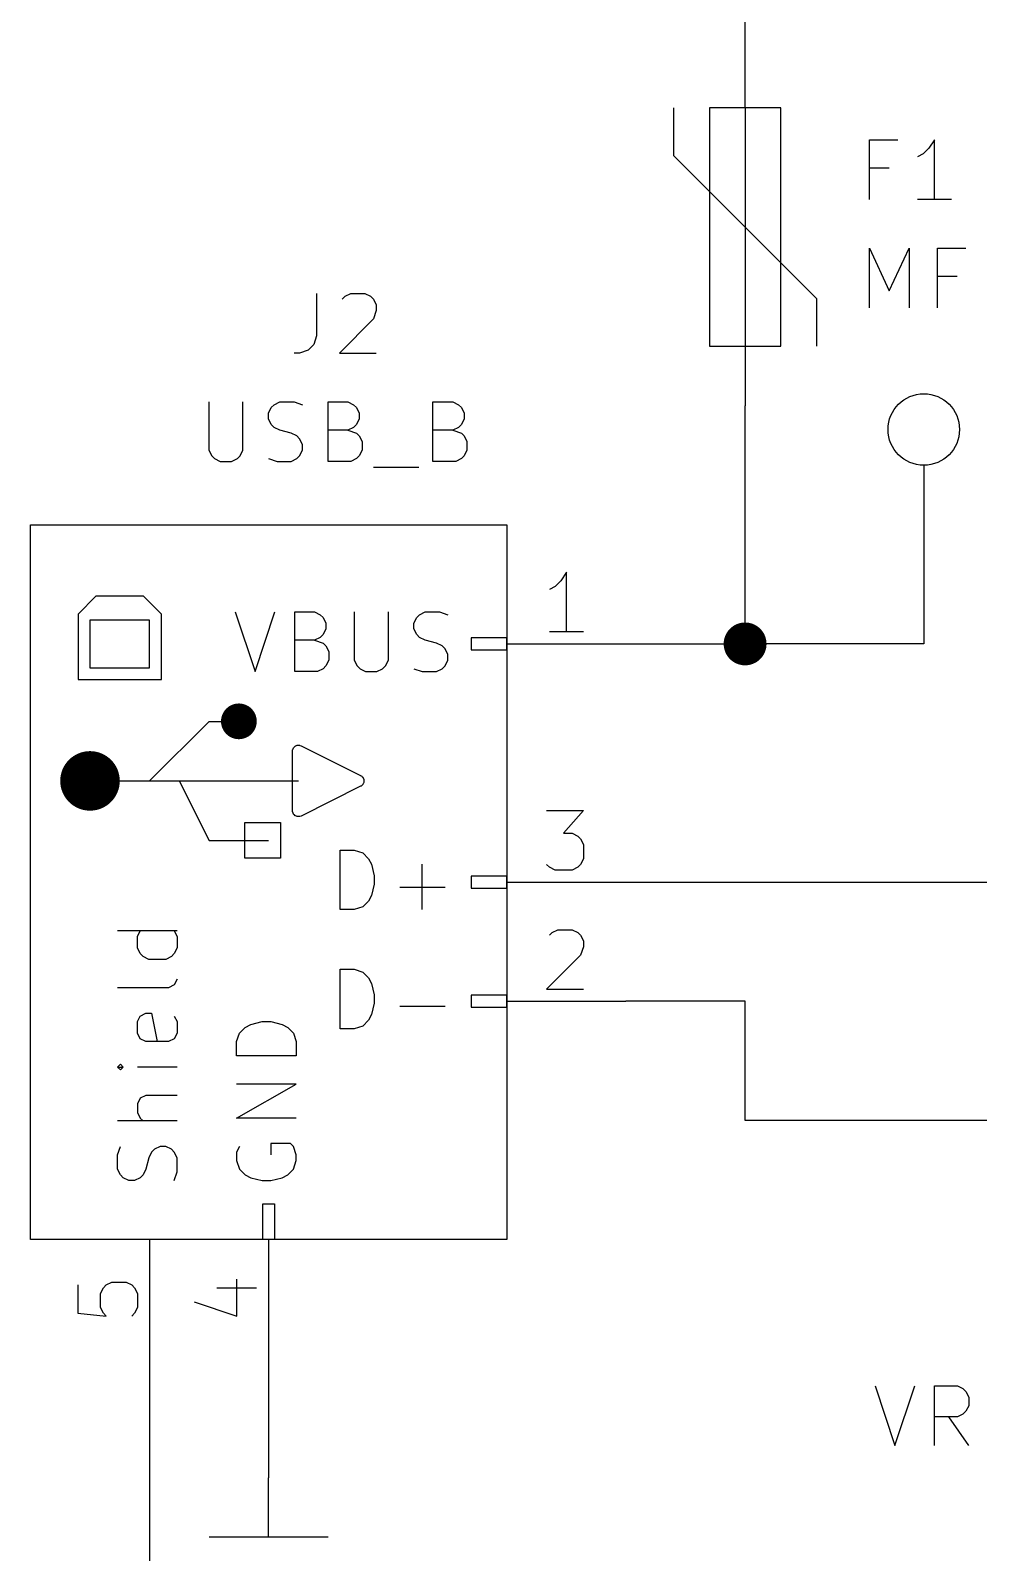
# Model space of a CAD drawing. Extents: x 0.4 to 11.3, y -7.9 to -0.4.
# Drawn here: x 2.65 to 3.446, y -4.813 to -3.535 of the extents above; entities that cross this region are included whole.
import ezdxf

# ---------------------------------------------------------------- set-up
doc = ezdxf.new("R2010")
doc.units = 0
doc.header["$MEASUREMENT"] = 0
for name, color, linetype in [('CYAN2', 4, 'CONTINUOUS'), ('GREEN3', 91, 'CONTINUOUS'), ('LYELLOW', 51, 'CONTINUOUS'), ('RED2', 1, 'CONTINUOUS'), ('RED3', 11, 'CONTINUOUS')]:
    doc.layers.add(name, color=color, linetype=linetype)

msp = doc.modelspace()

# ---------------------------------------------------------------- linework, layer by layer
at = {"layer": 'CYAN2', "linetype": 'CONTINUOUS'}
for p, q in [((3.3543, -3.6768), (3.3543, -3.6268)), ((3.3543, -3.6268), (3.3781, -3.6268)), ((3.3543, -3.6768), (3.3543, -3.6268)), ((3.3543, -3.6268), (3.3781, -3.6268)), ((3.409, -3.6268), (3.4043, -3.6339)), ((3.409, -3.6268), (3.4043, -3.6339)), ((3.409, -3.6768), (3.409, -3.6268)), ((3.409, -3.6768), (3.409, -3.6268)), ((3.3995, -3.6387), (3.3948, -3.6411)), ((3.3995, -3.6387), (3.3948, -3.6411)), ((3.4043, -3.6339), (3.3995, -3.6387)), ((3.4043, -3.6339), (3.3995, -3.6387)), ((3.3709, -3.6506), (3.3543, -3.6506)), ((3.3709, -3.6506), (3.3543, -3.6506)), ((3.4233, -3.6768), (3.3948, -3.6768)), ((3.4233, -3.6768), (3.3948, -3.6768)), ((3.3543, -3.7678), (3.3543, -3.7178)), ((3.3543, -3.7178), (3.3709, -3.7535)), ((3.3543, -3.7678), (3.3543, -3.7178)), ((3.3543, -3.7178), (3.3709, -3.7535)), ((3.3709, -3.7535), (3.3876, -3.7178)), ((3.3709, -3.7535), (3.3876, -3.7178)), ((3.3876, -3.7178), (3.3876, -3.7678)), ((3.3876, -3.7178), (3.3876, -3.7678)), ((3.4114, -3.7678), (3.4114, -3.7178)), ((3.4114, -3.7178), (3.4352, -3.7178)), ((3.4114, -3.7678), (3.4114, -3.7178)), ((3.4114, -3.7178), (3.4352, -3.7178)), ((3.4281, -3.7416), (3.4114, -3.7416)), ((3.4281, -3.7416), (3.4114, -3.7416)), ((2.8903, -3.7558), (2.8903, -3.7915)), ((2.8903, -3.7558), (2.8903, -3.7915)), ((2.9141, -3.7582), (2.9189, -3.7558)), ((2.9141, -3.7582), (2.9189, -3.7558)), ((2.9189, -3.7558), (2.9308, -3.7558)), ((2.9189, -3.7558), (2.9308, -3.7558)), ((2.9308, -3.7558), (2.9356, -3.7582)), ((2.9308, -3.7558), (2.9356, -3.7582)), ((2.9118, -3.7606), (2.9141, -3.7582)), ((2.9118, -3.7606), (2.9141, -3.7582)), ((2.9356, -3.7582), (2.938, -3.7606)), ((2.9356, -3.7582), (2.938, -3.7606)), ((2.938, -3.7606), (2.9403, -3.7653)), ((2.938, -3.7606), (2.9403, -3.7653)), ((2.9403, -3.7653), (2.9403, -3.7701)), ((2.9403, -3.7653), (2.9403, -3.7701)), ((2.938, -3.7772), (2.9094, -3.8058)), ((2.938, -3.7772), (2.9094, -3.8058)), ((2.9403, -3.7701), (2.938, -3.7772)), ((2.9403, -3.7701), (2.938, -3.7772)), ((2.8903, -3.7915), (2.888, -3.7987)), ((2.8903, -3.7915), (2.888, -3.7987)), ((2.876, -3.8058), (2.8713, -3.8058)), ((2.876, -3.8058), (2.8713, -3.8058)), ((2.8832, -3.8034), (2.876, -3.8058)), ((2.8832, -3.8034), (2.876, -3.8058)), ((2.888, -3.7987), (2.8832, -3.8034)), ((2.888, -3.7987), (2.8832, -3.8034)), ((2.9094, -3.8058), (2.9403, -3.8058)), ((2.9094, -3.8058), (2.9403, -3.8058)), ((2.7999, -3.8468), (2.7999, -3.8873)), ((2.7999, -3.8468), (2.7999, -3.8873)), ((2.8284, -3.8873), (2.8284, -3.8468)), ((2.8284, -3.8873), (2.8284, -3.8468)), ((2.8499, -3.8563), (2.8522, -3.8516)), ((2.8499, -3.8563), (2.8522, -3.8516)), ((2.8499, -3.8611), (2.8499, -3.8563)), ((2.8499, -3.8611), (2.8499, -3.8563)), ((2.8522, -3.8516), (2.8546, -3.8492)), ((2.8522, -3.8516), (2.8546, -3.8492)), ((2.8546, -3.8492), (2.8594, -3.8468)), ((2.8546, -3.8492), (2.8594, -3.8468)), ((2.8594, -3.8468), (2.8713, -3.8468)), ((2.8594, -3.8468), (2.8713, -3.8468)), ((2.8713, -3.8468), (2.8784, -3.8492)), ((2.8713, -3.8468), (2.8784, -3.8492)), ((2.8999, -3.8968), (2.8999, -3.8468)), ((2.8999, -3.8468), (2.9165, -3.8468)), ((2.8999, -3.8968), (2.8999, -3.8468)), ((2.8999, -3.8468), (2.9165, -3.8468)), ((2.9165, -3.8468), (2.9213, -3.8492)), ((2.9165, -3.8468), (2.9213, -3.8492)), ((2.9213, -3.8492), (2.9237, -3.8516)), ((2.9213, -3.8492), (2.9237, -3.8516)), ((2.9237, -3.8516), (2.926, -3.8563)), ((2.9237, -3.8516), (2.926, -3.8563)), ((2.926, -3.8563), (2.926, -3.8611)), ((2.926, -3.8563), (2.926, -3.8611)), ((2.9879, -3.8968), (2.9879, -3.8468)), ((2.9879, -3.8468), (3.0046, -3.8468)), ((2.9879, -3.8968), (2.9879, -3.8468)), ((2.9879, -3.8468), (3.0046, -3.8468)), ((3.0046, -3.8468), (3.0094, -3.8492)), ((3.0046, -3.8468), (3.0094, -3.8492)), ((3.0094, -3.8492), (3.0118, -3.8516)), ((3.0094, -3.8492), (3.0118, -3.8516)), ((3.0118, -3.8516), (3.0141, -3.8563)), ((3.0118, -3.8516), (3.0141, -3.8563)), ((3.0141, -3.8563), (3.0141, -3.8611)), ((3.0141, -3.8563), (3.0141, -3.8611)), ((2.8522, -3.8659), (2.8499, -3.8611)), ((2.8522, -3.8659), (2.8499, -3.8611)), ((2.8546, -3.8682), (2.8522, -3.8659)), ((2.8546, -3.8682), (2.8522, -3.8659)), ((2.8594, -3.8706), (2.8546, -3.8682)), ((2.8594, -3.8706), (2.8546, -3.8682)), ((2.8689, -3.873), (2.8594, -3.8706)), ((2.8689, -3.873), (2.8594, -3.8706)), ((2.9165, -3.8706), (2.8999, -3.8706)), ((2.9165, -3.8706), (2.8999, -3.8706)), ((2.9213, -3.8682), (2.9165, -3.8706)), ((2.9213, -3.8682), (2.9165, -3.8706)), ((2.9165, -3.8706), (2.9237, -3.873)), ((2.9165, -3.8706), (2.9237, -3.873)), ((2.9237, -3.8659), (2.9213, -3.8682)), ((2.9237, -3.8659), (2.9213, -3.8682)), ((2.926, -3.8611), (2.9237, -3.8659)), ((2.926, -3.8611), (2.9237, -3.8659)), ((3.0046, -3.8706), (2.9879, -3.8706)), ((3.0046, -3.8706), (2.9879, -3.8706)), ((3.0094, -3.8682), (3.0046, -3.8706)), ((3.0094, -3.8682), (3.0046, -3.8706)), ((3.0046, -3.8706), (3.0118, -3.873)), ((3.0046, -3.8706), (3.0118, -3.873)), ((3.0118, -3.8659), (3.0094, -3.8682)), ((3.0118, -3.8659), (3.0094, -3.8682)), ((3.0141, -3.8611), (3.0118, -3.8659)), ((3.0141, -3.8611), (3.0118, -3.8659)), ((2.8737, -3.8754), (2.8689, -3.873)), ((2.8737, -3.8754), (2.8689, -3.873)), ((2.876, -3.8778), (2.8737, -3.8754)), ((2.876, -3.8778), (2.8737, -3.8754)), ((2.8784, -3.8825), (2.876, -3.8778)), ((2.8784, -3.8825), (2.876, -3.8778)), ((2.8784, -3.8873), (2.8784, -3.8825)), ((2.8784, -3.8873), (2.8784, -3.8825)), ((2.9237, -3.873), (2.926, -3.8754)), ((2.9237, -3.873), (2.926, -3.8754)), ((2.926, -3.8754), (2.9284, -3.8801)), ((2.926, -3.8754), (2.9284, -3.8801)), ((2.9284, -3.8801), (2.9284, -3.8873)), ((2.9284, -3.8801), (2.9284, -3.8873)), ((3.0118, -3.873), (3.0141, -3.8754)), ((3.0118, -3.873), (3.0141, -3.8754)), ((3.0141, -3.8754), (3.0165, -3.8801)), ((3.0141, -3.8754), (3.0165, -3.8801)), ((3.0165, -3.8801), (3.0165, -3.8873)), ((3.0165, -3.8801), (3.0165, -3.8873)), ((2.7999, -3.8873), (2.8022, -3.892)), ((2.7999, -3.8873), (2.8022, -3.892)), ((2.8022, -3.892), (2.8046, -3.8944)), ((2.8022, -3.892), (2.8046, -3.8944)), ((2.8046, -3.8944), (2.8094, -3.8968)), ((2.8046, -3.8944), (2.8094, -3.8968)), ((2.8094, -3.8968), (2.8189, -3.8968)), ((2.8094, -3.8968), (2.8189, -3.8968)), ((2.8189, -3.8968), (2.8237, -3.8944)), ((2.8189, -3.8968), (2.8237, -3.8944)), ((2.8237, -3.8944), (2.826, -3.892)), ((2.8237, -3.8944), (2.826, -3.892)), ((2.826, -3.892), (2.8284, -3.8873)), ((2.826, -3.892), (2.8284, -3.8873)), ((2.8499, -3.8944), (2.857, -3.8968)), ((2.8499, -3.8944), (2.857, -3.8968)), ((2.857, -3.8968), (2.8689, -3.8968)), ((2.857, -3.8968), (2.8689, -3.8968)), ((2.8689, -3.8968), (2.8737, -3.8944)), ((2.8689, -3.8968), (2.8737, -3.8944)), ((2.8737, -3.8944), (2.876, -3.892)), ((2.8737, -3.8944), (2.876, -3.892)), ((2.876, -3.892), (2.8784, -3.8873)), ((2.876, -3.892), (2.8784, -3.8873)), ((2.9189, -3.8968), (2.8999, -3.8968)), ((2.9189, -3.8968), (2.8999, -3.8968)), ((2.9237, -3.8944), (2.9189, -3.8968)), ((2.9237, -3.8944), (2.9189, -3.8968)), ((2.926, -3.892), (2.9237, -3.8944)), ((2.926, -3.892), (2.9237, -3.8944)), ((2.9284, -3.8873), (2.926, -3.892)), ((2.9284, -3.8873), (2.926, -3.892)), ((3.007, -3.8968), (2.9879, -3.8968)), ((3.007, -3.8968), (2.9879, -3.8968)), ((3.0118, -3.8944), (3.007, -3.8968)), ((3.0118, -3.8944), (3.007, -3.8968)), ((3.0141, -3.892), (3.0118, -3.8944)), ((3.0141, -3.892), (3.0118, -3.8944)), ((3.0165, -3.8873), (3.0141, -3.892)), ((3.0165, -3.8873), (3.0141, -3.892)), ((2.938, -3.9016), (2.976, -3.9016)), ((2.938, -3.9016), (2.976, -3.9016)), ((2.8219, -4.0231), (2.8386, -4.0731)), ((2.8219, -4.0231), (2.8386, -4.0731)), ((2.8386, -4.0731), (2.8552, -4.0231)), ((2.8386, -4.0731), (2.8552, -4.0231)), ((2.8719, -4.0731), (2.8719, -4.0231)), ((2.8719, -4.0231), (2.8886, -4.0231)), ((2.8719, -4.0731), (2.8719, -4.0231)), ((2.8719, -4.0231), (2.8886, -4.0231)), ((2.8886, -4.0231), (2.8933, -4.0255)), ((2.8886, -4.0231), (2.8933, -4.0255)), ((2.9219, -4.0231), (2.9219, -4.0636)), ((2.9219, -4.0231), (2.9219, -4.0636)), ((2.9505, -4.0636), (2.9505, -4.0231)), ((2.9505, -4.0636), (2.9505, -4.0231)), ((2.9767, -4.0255), (2.9814, -4.0231)), ((2.9767, -4.0255), (2.9814, -4.0231)), ((2.9814, -4.0231), (2.9933, -4.0231)), ((2.9814, -4.0231), (2.9933, -4.0231)), ((2.9933, -4.0231), (3.0005, -4.0255)), ((2.9933, -4.0231), (3.0005, -4.0255)), ((2.8933, -4.0255), (2.8957, -4.0279)), ((2.8933, -4.0255), (2.8957, -4.0279)), ((2.8957, -4.0279), (2.8981, -4.0327)), ((2.8957, -4.0279), (2.8981, -4.0327)), ((2.8981, -4.0374), (2.8957, -4.0422)), ((2.8981, -4.0374), (2.8957, -4.0422)), ((2.8981, -4.0327), (2.8981, -4.0374)), ((2.8981, -4.0327), (2.8981, -4.0374)), ((2.9719, -4.0327), (2.9743, -4.0279)), ((2.9719, -4.0327), (2.9743, -4.0279)), ((2.9719, -4.0374), (2.9719, -4.0327)), ((2.9719, -4.0374), (2.9719, -4.0327)), ((2.9743, -4.0422), (2.9719, -4.0374)), ((2.9743, -4.0422), (2.9719, -4.0374)), ((2.9743, -4.0279), (2.9767, -4.0255)), ((2.9743, -4.0279), (2.9767, -4.0255)), ((2.8886, -4.0469), (2.8719, -4.0469)), ((2.8886, -4.0469), (2.8719, -4.0469)), ((2.8933, -4.0446), (2.8886, -4.0469)), ((2.8933, -4.0446), (2.8886, -4.0469)), ((2.8886, -4.0469), (2.8957, -4.0493)), ((2.8886, -4.0469), (2.8957, -4.0493)), ((2.8957, -4.0422), (2.8933, -4.0446)), ((2.8957, -4.0422), (2.8933, -4.0446)), ((2.8957, -4.0493), (2.8981, -4.0517)), ((2.8957, -4.0493), (2.8981, -4.0517)), ((2.9767, -4.0446), (2.9743, -4.0422)), ((2.9767, -4.0446), (2.9743, -4.0422)), ((2.9814, -4.0469), (2.9767, -4.0446)), ((2.9814, -4.0469), (2.9767, -4.0446)), ((2.991, -4.0493), (2.9814, -4.0469)), ((2.991, -4.0493), (2.9814, -4.0469)), ((2.9957, -4.0517), (2.991, -4.0493)), ((2.9957, -4.0517), (2.991, -4.0493)), ((2.8981, -4.0517), (2.9005, -4.0565)), ((2.8981, -4.0517), (2.9005, -4.0565)), ((2.9005, -4.0565), (2.9005, -4.0636)), ((2.9005, -4.0565), (2.9005, -4.0636)), ((2.9981, -4.0541), (2.9957, -4.0517)), ((2.9981, -4.0541), (2.9957, -4.0517)), ((3.0005, -4.0588), (2.9981, -4.0541)), ((3.0005, -4.0588), (2.9981, -4.0541)), ((3.0005, -4.0636), (3.0005, -4.0588)), ((3.0005, -4.0636), (3.0005, -4.0588)), ((2.8909, -4.0731), (2.8719, -4.0731)), ((2.8909, -4.0731), (2.8719, -4.0731)), ((2.8957, -4.0708), (2.8909, -4.0731)), ((2.8957, -4.0708), (2.8909, -4.0731)), ((2.8981, -4.0684), (2.8957, -4.0708)), ((2.8981, -4.0684), (2.8957, -4.0708)), ((2.9005, -4.0636), (2.8981, -4.0684)), ((2.9005, -4.0636), (2.8981, -4.0684)), ((2.9219, -4.0636), (2.9243, -4.0684)), ((2.9219, -4.0636), (2.9243, -4.0684)), ((2.9243, -4.0684), (2.9267, -4.0708)), ((2.9243, -4.0684), (2.9267, -4.0708)), ((2.9267, -4.0708), (2.9314, -4.0731)), ((2.9267, -4.0708), (2.9314, -4.0731)), ((2.9314, -4.0731), (2.9409, -4.0731)), ((2.9314, -4.0731), (2.9409, -4.0731)), ((2.9409, -4.0731), (2.9457, -4.0708)), ((2.9409, -4.0731), (2.9457, -4.0708)), ((2.9457, -4.0708), (2.9481, -4.0684)), ((2.9457, -4.0708), (2.9481, -4.0684)), ((2.9481, -4.0684), (2.9505, -4.0636)), ((2.9481, -4.0684), (2.9505, -4.0636)), ((2.9719, -4.0708), (2.979, -4.0731)), ((2.9719, -4.0708), (2.979, -4.0731)), ((2.979, -4.0731), (2.991, -4.0731)), ((2.979, -4.0731), (2.991, -4.0731)), ((2.991, -4.0731), (2.9957, -4.0708)), ((2.991, -4.0731), (2.9957, -4.0708)), ((2.9957, -4.0708), (2.9981, -4.0684)), ((2.9957, -4.0708), (2.9981, -4.0684)), ((2.9981, -4.0684), (3.0005, -4.0636)), ((2.9981, -4.0684), (3.0005, -4.0636)), ((2.91, -4.2731), (2.91, -4.2231)), ((2.91, -4.2231), (2.9219, -4.2231)), ((2.91, -4.2731), (2.91, -4.2231)), ((2.91, -4.2231), (2.9219, -4.2231)), ((2.9219, -4.2231), (2.929, -4.2255)), ((2.9219, -4.2231), (2.929, -4.2255)), ((2.929, -4.2255), (2.9338, -4.2303)), ((2.929, -4.2255), (2.9338, -4.2303)), ((2.9338, -4.2303), (2.9362, -4.235)), ((2.9338, -4.2303), (2.9362, -4.235)), ((2.9362, -4.235), (2.9386, -4.2446)), ((2.9362, -4.235), (2.9386, -4.2446)), ((2.979, -4.2731), (2.979, -4.235)), ((2.979, -4.2731), (2.979, -4.235)), ((2.9386, -4.2517), (2.9362, -4.2612)), ((2.9386, -4.2517), (2.9362, -4.2612)), ((2.9386, -4.2446), (2.9386, -4.2517)), ((2.9386, -4.2446), (2.9386, -4.2517)), ((2.96, -4.2541), (2.9981, -4.2541)), ((2.96, -4.2541), (2.9981, -4.2541)), ((2.9338, -4.266), (2.929, -4.2708)), ((2.9338, -4.266), (2.929, -4.2708)), ((2.9362, -4.2612), (2.9338, -4.266)), ((2.9362, -4.2612), (2.9338, -4.266)), ((2.9219, -4.2731), (2.91, -4.2731)), ((2.9219, -4.2731), (2.91, -4.2731)), ((2.929, -4.2708), (2.9219, -4.2731)), ((2.929, -4.2708), (2.9219, -4.2731)), ((2.7731, -4.291), (2.7231, -4.291)), ((2.7731, -4.291), (2.7231, -4.291)), ((2.7398, -4.2957), (2.7422, -4.291)), ((2.7398, -4.2957), (2.7422, -4.291)), ((2.7708, -4.291), (2.7731, -4.2957)), ((2.7708, -4.291), (2.7731, -4.2957)), ((2.7398, -4.3052), (2.7398, -4.2957)), ((2.7398, -4.3052), (2.7398, -4.2957)), ((2.7422, -4.31), (2.7398, -4.3052)), ((2.7422, -4.31), (2.7398, -4.3052)), ((2.7731, -4.3052), (2.7708, -4.31)), ((2.7731, -4.3052), (2.7708, -4.31)), ((2.7731, -4.2957), (2.7731, -4.3052)), ((2.7731, -4.2957), (2.7731, -4.3052)), ((2.7446, -4.3124), (2.7422, -4.31)), ((2.7446, -4.3124), (2.7422, -4.31)), ((2.7493, -4.3148), (2.7446, -4.3124)), ((2.7493, -4.3148), (2.7446, -4.3124)), ((2.7636, -4.3148), (2.7493, -4.3148)), ((2.7636, -4.3148), (2.7493, -4.3148)), ((2.7684, -4.3124), (2.7636, -4.3148)), ((2.7684, -4.3124), (2.7636, -4.3148)), ((2.7708, -4.31), (2.7684, -4.3124)), ((2.7708, -4.31), (2.7684, -4.3124)), ((2.7731, -4.3314), (2.7708, -4.3362)), ((2.7731, -4.3314), (2.7708, -4.3362)), ((2.91, -4.3731), (2.91, -4.3231)), ((2.91, -4.3231), (2.9219, -4.3231)), ((2.91, -4.3731), (2.91, -4.3231)), ((2.91, -4.3231), (2.9219, -4.3231)), ((2.9219, -4.3231), (2.929, -4.3255)), ((2.9219, -4.3231), (2.929, -4.3255)), ((2.929, -4.3255), (2.9338, -4.3303)), ((2.929, -4.3255), (2.9338, -4.3303)), ((2.9338, -4.3303), (2.9362, -4.335)), ((2.9338, -4.3303), (2.9362, -4.335)), ((2.766, -4.3386), (2.7231, -4.3386)), ((2.766, -4.3386), (2.7231, -4.3386)), ((2.7708, -4.3362), (2.766, -4.3386)), ((2.7708, -4.3362), (2.766, -4.3386)), ((2.9362, -4.335), (2.9386, -4.3446)), ((2.9362, -4.335), (2.9386, -4.3446)), ((2.9386, -4.3517), (2.9362, -4.3612)), ((2.9386, -4.3517), (2.9362, -4.3612)), ((2.9386, -4.3446), (2.9386, -4.3517)), ((2.9386, -4.3446), (2.9386, -4.3517)), ((2.96, -4.3541), (2.9981, -4.3541)), ((2.96, -4.3541), (2.9981, -4.3541)), ((2.7398, -4.3671), (2.7422, -4.3624)), ((2.7398, -4.3671), (2.7422, -4.3624)), ((2.7398, -4.3767), (2.7398, -4.3671)), ((2.7398, -4.3767), (2.7398, -4.3671)), ((2.7422, -4.3624), (2.7469, -4.36)), ((2.7422, -4.3624), (2.7469, -4.36)), ((2.7469, -4.36), (2.7517, -4.36)), ((2.7469, -4.36), (2.7517, -4.36)), ((2.7517, -4.36), (2.7565, -4.3838)), ((2.7517, -4.36), (2.7565, -4.3838)), ((2.7708, -4.3624), (2.7731, -4.3671)), ((2.7708, -4.3624), (2.7731, -4.3671)), ((2.7731, -4.3671), (2.7731, -4.3767)), ((2.7731, -4.3671), (2.7731, -4.3767)), ((2.8303, -4.3719), (2.835, -4.3695)), ((2.8303, -4.3719), (2.835, -4.3695)), ((2.835, -4.3695), (2.8446, -4.3671)), ((2.835, -4.3695), (2.8446, -4.3671)), ((2.8446, -4.3671), (2.8517, -4.3671)), ((2.8446, -4.3671), (2.8517, -4.3671)), ((2.8517, -4.3671), (2.8612, -4.3695)), ((2.8517, -4.3671), (2.8612, -4.3695)), ((2.8612, -4.3695), (2.866, -4.3719)), ((2.8612, -4.3695), (2.866, -4.3719)), ((2.9338, -4.366), (2.929, -4.3708)), ((2.9338, -4.366), (2.929, -4.3708)), ((2.9362, -4.3612), (2.9338, -4.366)), ((2.9362, -4.3612), (2.9338, -4.366)), ((2.7422, -4.3814), (2.7398, -4.3767)), ((2.7422, -4.3814), (2.7398, -4.3767)), ((2.7469, -4.3838), (2.7422, -4.3814)), ((2.7469, -4.3838), (2.7422, -4.3814)), ((2.7708, -4.3814), (2.766, -4.3838)), ((2.7708, -4.3814), (2.766, -4.3838)), ((2.7731, -4.3767), (2.7708, -4.3814)), ((2.7731, -4.3767), (2.7708, -4.3814)), ((2.8231, -4.3838), (2.8255, -4.3767)), ((2.8231, -4.3838), (2.8255, -4.3767)), ((2.8255, -4.3767), (2.8303, -4.3719)), ((2.8255, -4.3767), (2.8303, -4.3719)), ((2.866, -4.3719), (2.8708, -4.3767)), ((2.866, -4.3719), (2.8708, -4.3767)), ((2.8708, -4.3767), (2.8731, -4.3838)), ((2.8708, -4.3767), (2.8731, -4.3838)), ((2.9219, -4.3731), (2.91, -4.3731)), ((2.9219, -4.3731), (2.91, -4.3731)), ((2.929, -4.3708), (2.9219, -4.3731)), ((2.929, -4.3708), (2.9219, -4.3731)), ((2.766, -4.3838), (2.7469, -4.3838)), ((2.766, -4.3838), (2.7469, -4.3838)), ((2.8231, -4.3957), (2.8231, -4.3838)), ((2.8231, -4.3957), (2.8231, -4.3838)), ((2.8731, -4.3838), (2.8731, -4.3957)), ((2.8731, -4.3838), (2.8731, -4.3957)), ((2.7255, -4.4029), (2.7231, -4.4052)), ((2.7255, -4.4029), (2.7231, -4.4052)), ((2.7231, -4.4052), (2.7255, -4.4076)), ((2.7231, -4.4052), (2.7279, -4.4052)), ((2.7231, -4.4052), (2.7255, -4.4076)), ((2.7231, -4.4052), (2.7279, -4.4052)), ((2.7279, -4.4052), (2.7255, -4.4029)), ((2.7279, -4.4052), (2.7255, -4.4029)), ((2.7255, -4.4076), (2.7279, -4.4052)), ((2.7255, -4.4076), (2.7279, -4.4052)), ((2.7731, -4.4052), (2.7398, -4.4052)), ((2.7731, -4.4052), (2.7398, -4.4052)), ((2.8731, -4.3957), (2.8231, -4.3957)), ((2.8731, -4.3957), (2.8231, -4.3957)), ((2.8231, -4.4481), (2.8731, -4.4195)), ((2.8731, -4.4195), (2.8231, -4.4195)), ((2.8231, -4.4481), (2.8731, -4.4195)), ((2.8731, -4.4195), (2.8231, -4.4195)), ((2.7422, -4.4314), (2.7398, -4.4362)), ((2.7422, -4.4314), (2.7398, -4.4362)), ((2.7469, -4.429), (2.7422, -4.4314)), ((2.7469, -4.429), (2.7422, -4.4314)), ((2.7731, -4.429), (2.7469, -4.429)), ((2.7731, -4.429), (2.7469, -4.429)), ((2.7398, -4.4362), (2.7398, -4.4433)), ((2.7398, -4.4362), (2.7398, -4.4433)), ((2.7398, -4.4433), (2.7422, -4.4481)), ((2.7398, -4.4433), (2.7422, -4.4481)), ((2.7731, -4.4505), (2.7231, -4.4505)), ((2.7731, -4.4505), (2.7231, -4.4505)), ((2.7422, -4.4481), (2.7446, -4.4505)), ((2.7422, -4.4481), (2.7446, -4.4505)), ((2.8731, -4.4481), (2.8231, -4.4481)), ((2.8731, -4.4481), (2.8231, -4.4481)), ((2.7231, -4.479), (2.7255, -4.4719)), ((2.7231, -4.479), (2.7255, -4.4719)), ((2.7588, -4.4719), (2.7541, -4.4743)), ((2.7588, -4.4719), (2.7541, -4.4743)), ((2.7636, -4.4719), (2.7588, -4.4719)), ((2.7636, -4.4719), (2.7588, -4.4719)), ((2.7684, -4.4743), (2.7636, -4.4719)), ((2.7684, -4.4743), (2.7636, -4.4719)), ((2.8255, -4.4719), (2.8231, -4.4767)), ((2.8255, -4.4719), (2.8231, -4.4767)), ((2.8684, -4.4695), (2.8517, -4.4695)), ((2.8517, -4.4695), (2.8517, -4.479)), ((2.8684, -4.4695), (2.8517, -4.4695)), ((2.8517, -4.4695), (2.8517, -4.479)), ((2.8708, -4.4719), (2.8684, -4.4695)), ((2.8708, -4.4719), (2.8684, -4.4695)), ((2.8731, -4.479), (2.8708, -4.4719)), ((2.8731, -4.479), (2.8708, -4.4719)), ((2.7231, -4.4909), (2.7231, -4.479)), ((2.7231, -4.4909), (2.7231, -4.479)), ((2.7493, -4.4814), (2.7469, -4.4909)), ((2.7493, -4.4814), (2.7469, -4.4909)), ((2.7517, -4.4767), (2.7493, -4.4814)), ((2.7517, -4.4767), (2.7493, -4.4814)), ((2.7541, -4.4743), (2.7517, -4.4767)), ((2.7541, -4.4743), (2.7517, -4.4767)), ((2.7708, -4.4767), (2.7684, -4.4743)), ((2.7708, -4.4767), (2.7684, -4.4743)), ((2.7731, -4.4814), (2.7708, -4.4767)), ((2.7731, -4.4814), (2.7708, -4.4767)), ((2.7731, -4.4933), (2.7731, -4.4814)), ((2.7731, -4.4933), (2.7731, -4.4814)), ((2.8231, -4.4767), (2.8231, -4.4838)), ((2.8231, -4.4767), (2.8231, -4.4838)), ((2.8231, -4.4838), (2.8255, -4.4909)), ((2.8231, -4.4838), (2.8255, -4.4909)), ((2.8708, -4.4909), (2.8731, -4.4838)), ((2.8708, -4.4909), (2.8731, -4.4838)), ((2.8731, -4.4838), (2.8731, -4.479)), ((2.8731, -4.4838), (2.8731, -4.479)), ((2.7255, -4.4957), (2.7231, -4.4909)), ((2.7255, -4.4957), (2.7231, -4.4909)), ((2.7279, -4.4981), (2.7255, -4.4957)), ((2.7279, -4.4981), (2.7255, -4.4957)), ((2.7446, -4.4957), (2.7422, -4.4981)), ((2.7446, -4.4957), (2.7422, -4.4981)), ((2.7469, -4.4909), (2.7446, -4.4957)), ((2.7469, -4.4909), (2.7446, -4.4957)), ((2.7708, -4.5005), (2.7731, -4.4933)), ((2.7708, -4.5005), (2.7731, -4.4933)), ((2.8255, -4.4909), (2.8303, -4.4957)), ((2.8255, -4.4909), (2.8303, -4.4957)), ((2.8303, -4.4957), (2.835, -4.4981)), ((2.8303, -4.4957), (2.835, -4.4981)), ((2.8612, -4.4981), (2.866, -4.4957)), ((2.8612, -4.4981), (2.866, -4.4957)), ((2.866, -4.4957), (2.8708, -4.4909)), ((2.866, -4.4957), (2.8708, -4.4909)), ((2.7327, -4.5005), (2.7279, -4.4981)), ((2.7327, -4.5005), (2.7279, -4.4981)), ((2.7374, -4.5005), (2.7327, -4.5005)), ((2.7374, -4.5005), (2.7327, -4.5005)), ((2.7422, -4.4981), (2.7374, -4.5005)), ((2.7422, -4.4981), (2.7374, -4.5005)), ((2.835, -4.4981), (2.8446, -4.5005)), ((2.835, -4.4981), (2.8446, -4.5005)), ((2.8446, -4.5005), (2.8517, -4.5005)), ((2.8446, -4.5005), (2.8517, -4.5005)), ((2.8517, -4.5005), (2.8612, -4.4981)), ((2.8517, -4.5005), (2.8612, -4.4981)), ((3.3591, -4.6728), (3.3758, -4.7228)), ((3.3591, -4.6728), (3.3758, -4.7228)), ((3.3758, -4.7228), (3.3925, -4.6728)), ((3.3758, -4.7228), (3.3925, -4.6728)), ((3.4091, -4.7228), (3.4091, -4.6728)), ((3.4091, -4.6728), (3.4282, -4.6728)), ((3.4091, -4.7228), (3.4091, -4.6728)), ((3.4091, -4.6728), (3.4282, -4.6728)), ((3.4282, -4.6728), (3.4329, -4.6752)), ((3.4282, -4.6728), (3.4329, -4.6752)), ((3.4329, -4.6752), (3.4353, -4.6776)), ((3.4329, -4.6752), (3.4353, -4.6776)), ((3.4353, -4.6776), (3.4377, -4.6823)), ((3.4353, -4.6776), (3.4377, -4.6823)), ((3.4377, -4.6895), (3.4353, -4.6942)), ((3.4377, -4.6895), (3.4353, -4.6942)), ((3.4377, -4.6823), (3.4377, -4.6895)), ((3.4377, -4.6823), (3.4377, -4.6895)), ((3.4282, -4.699), (3.4091, -4.699)), ((3.4282, -4.699), (3.4091, -4.699)), ((3.4377, -4.7228), (3.421, -4.699)), ((3.4377, -4.7228), (3.421, -4.699)), ((3.4329, -4.6966), (3.4282, -4.699)), ((3.4329, -4.6966), (3.4282, -4.699)), ((3.4353, -4.6942), (3.4329, -4.6966)), ((3.4353, -4.6942), (3.4329, -4.6966))]:
    msp.add_line(p, q, dxfattribs=at)
at = {"layer": 'GREEN3', "linetype": 'CONTINUOUS'}
for p, q in [((3.25, -3.55), (3.25, -3.5)), ((3.25, -4.05), (3.25, -3.85)), ((3.4, -4), (3.4, -4.05)), ((3.15, -4.05), (3.25, -4.05)), ((3.4, -4.05), (3.25, -4.05)), ((3.15, -4.25), (3.6, -4.25)), ((3.25, -4.35), (3.15, -4.35)), ((3.25, -4.45), (3.25, -4.35)), ((3.95, -4.45), (3.25, -4.45)), ((2.75, -4.65), (2.75, -4.95)), ((2.85, -4.65), (2.85, -4.75))]:
    msp.add_line(p, q, dxfattribs=at)
at = {"layer": 'GREEN3', "const_width": 0.018}
msp.add_lwpolyline([(3.241, -4.05, 1), (3.259, -4.05, 1)], format="xyb", close=True, dxfattribs=at)
at = {"layer": 'LYELLOW', "linetype": 'CONTINUOUS'}
for p, q in [((2.65, -4.55), (2.65, -3.95)), ((2.65, -3.95), (3.05, -3.95)), ((3.05, -3.95), (3.05, -4.55)), ((3.05, -4.55), (2.65, -4.55))]:
    msp.add_line(p, q, dxfattribs=at)
at = {"layer": 'RED2', "linetype": 'CONTINUOUS'}
for p, q in [((3.25, -3.6), (3.25, -3.55)), ((3.25, -3.6), (3.25, -3.55)), ((3.19, -3.6), (3.19, -3.64)), ((3.22, -3.6), (3.22, -3.8)), ((3.28, -3.6), (3.22, -3.6)), ((3.25, -3.6), (3.25, -3.8)), ((3.28, -3.8), (3.28, -3.6)), ((3.19, -3.64), (3.31, -3.76)), ((3.31, -3.76), (3.31, -3.8)), ((3.22, -3.8), (3.28, -3.8)), ((3.25, -3.8), (3.25, -3.85)), ((3.25, -3.8), (3.25, -3.85)), ((3.4, -3.9), (3.4, -4)), ((3.4, -3.9), (3.4, -4)), ((2.65, -4.55), (2.65, -3.95)), ((2.65, -3.95), (3.05, -3.95)), ((3.05, -3.95), (3.05, -4.55)), ((2.705, -4.01), (2.69, -4.025)), ((2.745, -4.01), (2.705, -4.01)), ((2.76, -4.025), (2.745, -4.01)), ((2.69, -4.025), (2.69, -4.08)), ((2.76, -4.08), (2.76, -4.025)), ((2.7, -4.03), (2.7, -4.07)), ((2.75, -4.03), (2.7, -4.03)), ((2.75, -4.07), (2.75, -4.03)), ((3.05, -4.045), (3.02, -4.045)), ((3.02, -4.045), (3.02, -4.055)), ((3.05, -4.055), (3.05, -4.045)), ((3.05, -4.05), (3.15, -4.05)), ((3.05, -4.05), (3.15, -4.05)), ((3.02, -4.055), (3.05, -4.055)), ((2.7, -4.07), (2.75, -4.07)), ((2.69, -4.08), (2.76, -4.08)), ((2.75, -4.165), (2.8, -4.115)), ((2.8, -4.115), (2.825, -4.115)), ((2.87, -4.14), (2.8701, -4.139)), ((2.87, -4.19), (2.87, -4.14)), ((2.8701, -4.139), (2.8702, -4.1389)), ((2.8702, -4.1387), (2.8705, -4.138)), ((2.8702, -4.1389), (2.8702, -4.1387)), ((2.8705, -4.138), (2.8708, -4.1372)), ((2.8708, -4.1372), (2.871, -4.1371)), ((2.871, -4.1369), (2.8717, -4.1364)), ((2.871, -4.1371), (2.871, -4.1369)), ((2.8717, -4.1364), (2.8722, -4.1358)), ((2.8722, -4.1358), (2.8724, -4.1358)), ((2.8724, -4.1358), (2.8725, -4.1357)), ((2.8725, -4.1357), (2.8733, -4.1354)), ((2.8733, -4.1354), (2.874, -4.1351)), ((2.874, -4.1351), (2.8742, -4.1351)), ((2.8742, -4.1351), (2.8744, -4.135)), ((2.8744, -4.135), (2.8752, -4.1351)), ((2.8752, -4.1351), (2.876, -4.1351)), ((2.876, -4.1351), (2.8761, -4.1352)), ((2.8761, -4.1352), (2.8763, -4.1352)), ((2.8763, -4.1352), (2.8772, -4.1355)), ((2.8772, -4.1355), (2.9272, -4.1605)), ((2.725, -4.165), (2.75, -4.165)), ((2.75, -4.165), (2.775, -4.165)), ((2.775, -4.165), (2.875, -4.165)), ((2.775, -4.165), (2.8, -4.215)), ((2.9272, -4.1605), (2.9274, -4.1606)), ((2.9274, -4.1606), (2.9275, -4.1607)), ((2.9275, -4.1607), (2.9276, -4.1607)), ((2.9276, -4.1607), (2.9281, -4.161)), ((2.9281, -4.161), (2.9285, -4.1615)), ((2.9285, -4.1615), (2.929, -4.1619)), ((2.929, -4.1619), (2.9291, -4.1623)), ((2.9291, -4.1623), (2.9293, -4.1625)), ((2.9293, -4.1625), (2.9295, -4.1631)), ((2.9295, -4.1631), (2.9298, -4.1637)), ((2.9298, -4.1637), (2.9298, -4.164)), ((2.9298, -4.164), (2.93, -4.1644)), ((2.93, -4.1656), (2.9298, -4.166)), ((2.93, -4.1644), (2.9299, -4.165)), ((2.9299, -4.165), (2.93, -4.1656)), ((2.9272, -4.1695), (2.8772, -4.1945)), ((2.9274, -4.1694), (2.9272, -4.1695)), ((2.9275, -4.1693), (2.9274, -4.1694)), ((2.9276, -4.1693), (2.9275, -4.1693)), ((2.9281, -4.169), (2.9276, -4.1693)), ((2.9285, -4.1685), (2.9281, -4.169)), ((2.929, -4.1681), (2.9285, -4.1685)), ((2.9291, -4.1677), (2.929, -4.1681)), ((2.9293, -4.1675), (2.9291, -4.1677)), ((2.9295, -4.1669), (2.9293, -4.1675)), ((2.9298, -4.1663), (2.9295, -4.1669)), ((2.9298, -4.166), (2.9298, -4.1663)), ((2.8701, -4.191), (2.87, -4.19)), ((2.8702, -4.1911), (2.8701, -4.191)), ((2.8702, -4.1913), (2.8702, -4.1911)), ((2.83, -4.23), (2.83, -4.2)), ((2.83, -4.2), (2.86, -4.2)), ((2.86, -4.2), (2.86, -4.23)), ((2.8705, -4.192), (2.8702, -4.1913)), ((2.8708, -4.1928), (2.8705, -4.192)), ((2.871, -4.1929), (2.8708, -4.1928)), ((2.871, -4.1931), (2.871, -4.1929)), ((2.8717, -4.1936), (2.871, -4.1931)), ((2.8722, -4.1942), (2.8717, -4.1936)), ((2.8724, -4.1942), (2.8722, -4.1942)), ((2.8725, -4.1943), (2.8724, -4.1942)), ((2.8733, -4.1946), (2.8725, -4.1943)), ((2.874, -4.1949), (2.8733, -4.1946)), ((2.8742, -4.1949), (2.874, -4.1949)), ((2.8744, -4.195), (2.8742, -4.1949)), ((2.8752, -4.1949), (2.8744, -4.195)), ((2.876, -4.1949), (2.8752, -4.1949)), ((2.8761, -4.1948), (2.876, -4.1949)), ((2.8763, -4.1948), (2.8761, -4.1948)), ((2.8772, -4.1945), (2.8763, -4.1948)), ((2.8, -4.215), (2.85, -4.215)), ((2.86, -4.23), (2.83, -4.23)), ((3.05, -4.245), (3.02, -4.245)), ((3.02, -4.245), (3.02, -4.255)), ((3.02, -4.255), (3.05, -4.255)), ((3.05, -4.255), (3.05, -4.245)), ((3.05, -4.25), (3.15, -4.25)), ((3.05, -4.25), (3.15, -4.25)), ((3.05, -4.345), (3.02, -4.345)), ((3.02, -4.345), (3.02, -4.355)), ((3.02, -4.355), (3.05, -4.355)), ((3.05, -4.355), (3.05, -4.345)), ((3.05, -4.35), (3.15, -4.35)), ((3.05, -4.35), (3.15, -4.35)), ((2.845, -4.55), (2.845, -4.52)), ((2.845, -4.52), (2.855, -4.52)), ((2.855, -4.52), (2.855, -4.55)), ((3.05, -4.55), (2.65, -4.55)), ((2.75, -4.55), (2.75, -4.65)), ((2.75, -4.55), (2.75, -4.65)), ((2.855, -4.55), (2.845, -4.55)), ((2.85, -4.55), (2.85, -4.65)), ((2.85, -4.55), (2.85, -4.65)), ((2.85, -4.8), (2.85, -4.75)), ((2.9, -4.8), (2.8, -4.8))]:
    msp.add_line(p, q, dxfattribs=at)
at = {"layer": 'RED2'}
for points, const_width in [([(2.8175, -4.115, 1), (2.8325, -4.115, 1)], 0.015), ([(2.6875, -4.165, 1), (2.7125, -4.165, 1)], 0.025)]:
    msp.add_lwpolyline(points, format="xyb", close=True, dxfattribs=dict(at, const_width=const_width))
msp.add_circle((3.4, -3.87), 0.03, dxfattribs=at)
at = {"layer": 'RED3', "linetype": 'CONTINUOUS'}
for p, q in [((3.0952, -3.997), (3.0905, -4.0018)), ((3.0952, -3.997), (3.0905, -4.0018)), ((3.1, -3.9899), (3.0952, -3.997)), ((3.1, -3.9899), (3.0952, -3.997)), ((3.1, -4.0399), (3.1, -3.9899)), ((3.1, -4.0399), (3.1, -3.9899)), ((3.0905, -4.0018), (3.0857, -4.0042)), ((3.0905, -4.0018), (3.0857, -4.0042)), ((3.1143, -4.0399), (3.0857, -4.0399)), ((3.1143, -4.0399), (3.0857, -4.0399)), ((3.0833, -4.1899), (3.1143, -4.1899)), ((3.0833, -4.1899), (3.1143, -4.1899)), ((3.1143, -4.1899), (3.0976, -4.2089)), ((3.1143, -4.1899), (3.0976, -4.2089)), ((3.0976, -4.2089), (3.1048, -4.2089)), ((3.0976, -4.2089), (3.1048, -4.2089)), ((3.1048, -4.2089), (3.1095, -4.2113)), ((3.1048, -4.2089), (3.1095, -4.2113)), ((3.1095, -4.2113), (3.1119, -4.2137)), ((3.1095, -4.2113), (3.1119, -4.2137)), ((3.1119, -4.2137), (3.1143, -4.2184)), ((3.1119, -4.2137), (3.1143, -4.2184)), ((3.1143, -4.2184), (3.1143, -4.2304)), ((3.1143, -4.2184), (3.1143, -4.2304)), ((3.0857, -4.2375), (3.0833, -4.2351)), ((3.0857, -4.2375), (3.0833, -4.2351)), ((3.0905, -4.2399), (3.0857, -4.2375)), ((3.0905, -4.2399), (3.0857, -4.2375)), ((3.1048, -4.2399), (3.0905, -4.2399)), ((3.1048, -4.2399), (3.0905, -4.2399)), ((3.1095, -4.2375), (3.1048, -4.2399)), ((3.1095, -4.2375), (3.1048, -4.2399)), ((3.1119, -4.2351), (3.1095, -4.2375)), ((3.1119, -4.2351), (3.1095, -4.2375)), ((3.1143, -4.2304), (3.1119, -4.2351)), ((3.1143, -4.2304), (3.1119, -4.2351)), ((3.0857, -4.2946), (3.0881, -4.2923)), ((3.0857, -4.2946), (3.0881, -4.2923)), ((3.0881, -4.2923), (3.0929, -4.2899)), ((3.0881, -4.2923), (3.0929, -4.2899)), ((3.0929, -4.2899), (3.1048, -4.2899)), ((3.0929, -4.2899), (3.1048, -4.2899)), ((3.1048, -4.2899), (3.1095, -4.2923)), ((3.1048, -4.2899), (3.1095, -4.2923)), ((3.1095, -4.2923), (3.1119, -4.2946)), ((3.1095, -4.2923), (3.1119, -4.2946)), ((3.1119, -4.2946), (3.1143, -4.2994)), ((3.1119, -4.2946), (3.1143, -4.2994)), ((3.1143, -4.3042), (3.1119, -4.3113)), ((3.1143, -4.3042), (3.1119, -4.3113)), ((3.1143, -4.2994), (3.1143, -4.3042)), ((3.1143, -4.2994), (3.1143, -4.3042)), ((3.1119, -4.3113), (3.0833, -4.3399)), ((3.1119, -4.3113), (3.0833, -4.3399)), ((3.0833, -4.3399), (3.1143, -4.3399)), ((3.0833, -4.3399), (3.1143, -4.3399)), ((2.7137, -4.5881), (2.7184, -4.5857)), ((2.7137, -4.5881), (2.7184, -4.5857)), ((2.7184, -4.5857), (2.7304, -4.5857)), ((2.7184, -4.5857), (2.7304, -4.5857)), ((2.7304, -4.5857), (2.7351, -4.5881)), ((2.7304, -4.5857), (2.7351, -4.5881)), ((2.8232, -4.6143), (2.8232, -4.5833)), ((2.8232, -4.6143), (2.8232, -4.5833)), ((2.6899, -4.5881), (2.6899, -4.6119)), ((2.6899, -4.5881), (2.6899, -4.6119)), ((2.7089, -4.5952), (2.7113, -4.5905)), ((2.7089, -4.5952), (2.7113, -4.5905)), ((2.7089, -4.6071), (2.7089, -4.5952)), ((2.7089, -4.6071), (2.7089, -4.5952)), ((2.7113, -4.5905), (2.7137, -4.5881)), ((2.7113, -4.5905), (2.7137, -4.5881)), ((2.7351, -4.5881), (2.7375, -4.5905)), ((2.7351, -4.5881), (2.7375, -4.5905)), ((2.7375, -4.5905), (2.7399, -4.5952)), ((2.7375, -4.5905), (2.7399, -4.5952)), ((2.7399, -4.5952), (2.7399, -4.6071)), ((2.7399, -4.5952), (2.7399, -4.6071)), ((2.8065, -4.5905), (2.8399, -4.5905)), ((2.8065, -4.5905), (2.8399, -4.5905)), ((2.6899, -4.6119), (2.7137, -4.6143)), ((2.6899, -4.6119), (2.7137, -4.6143)), ((2.7113, -4.6119), (2.7089, -4.6071)), ((2.7113, -4.6119), (2.7089, -4.6071)), ((2.7137, -4.6143), (2.7113, -4.6119)), ((2.7137, -4.6143), (2.7113, -4.6119)), ((2.7375, -4.6119), (2.7351, -4.6143)), ((2.7375, -4.6119), (2.7351, -4.6143)), ((2.7399, -4.6071), (2.7375, -4.6119)), ((2.7399, -4.6071), (2.7375, -4.6119)), ((2.7875, -4.6024), (2.8232, -4.6143)), ((2.7875, -4.6024), (2.8232, -4.6143))]:
    msp.add_line(p, q, dxfattribs=at)

doc.saveas('drawing.dxf')
